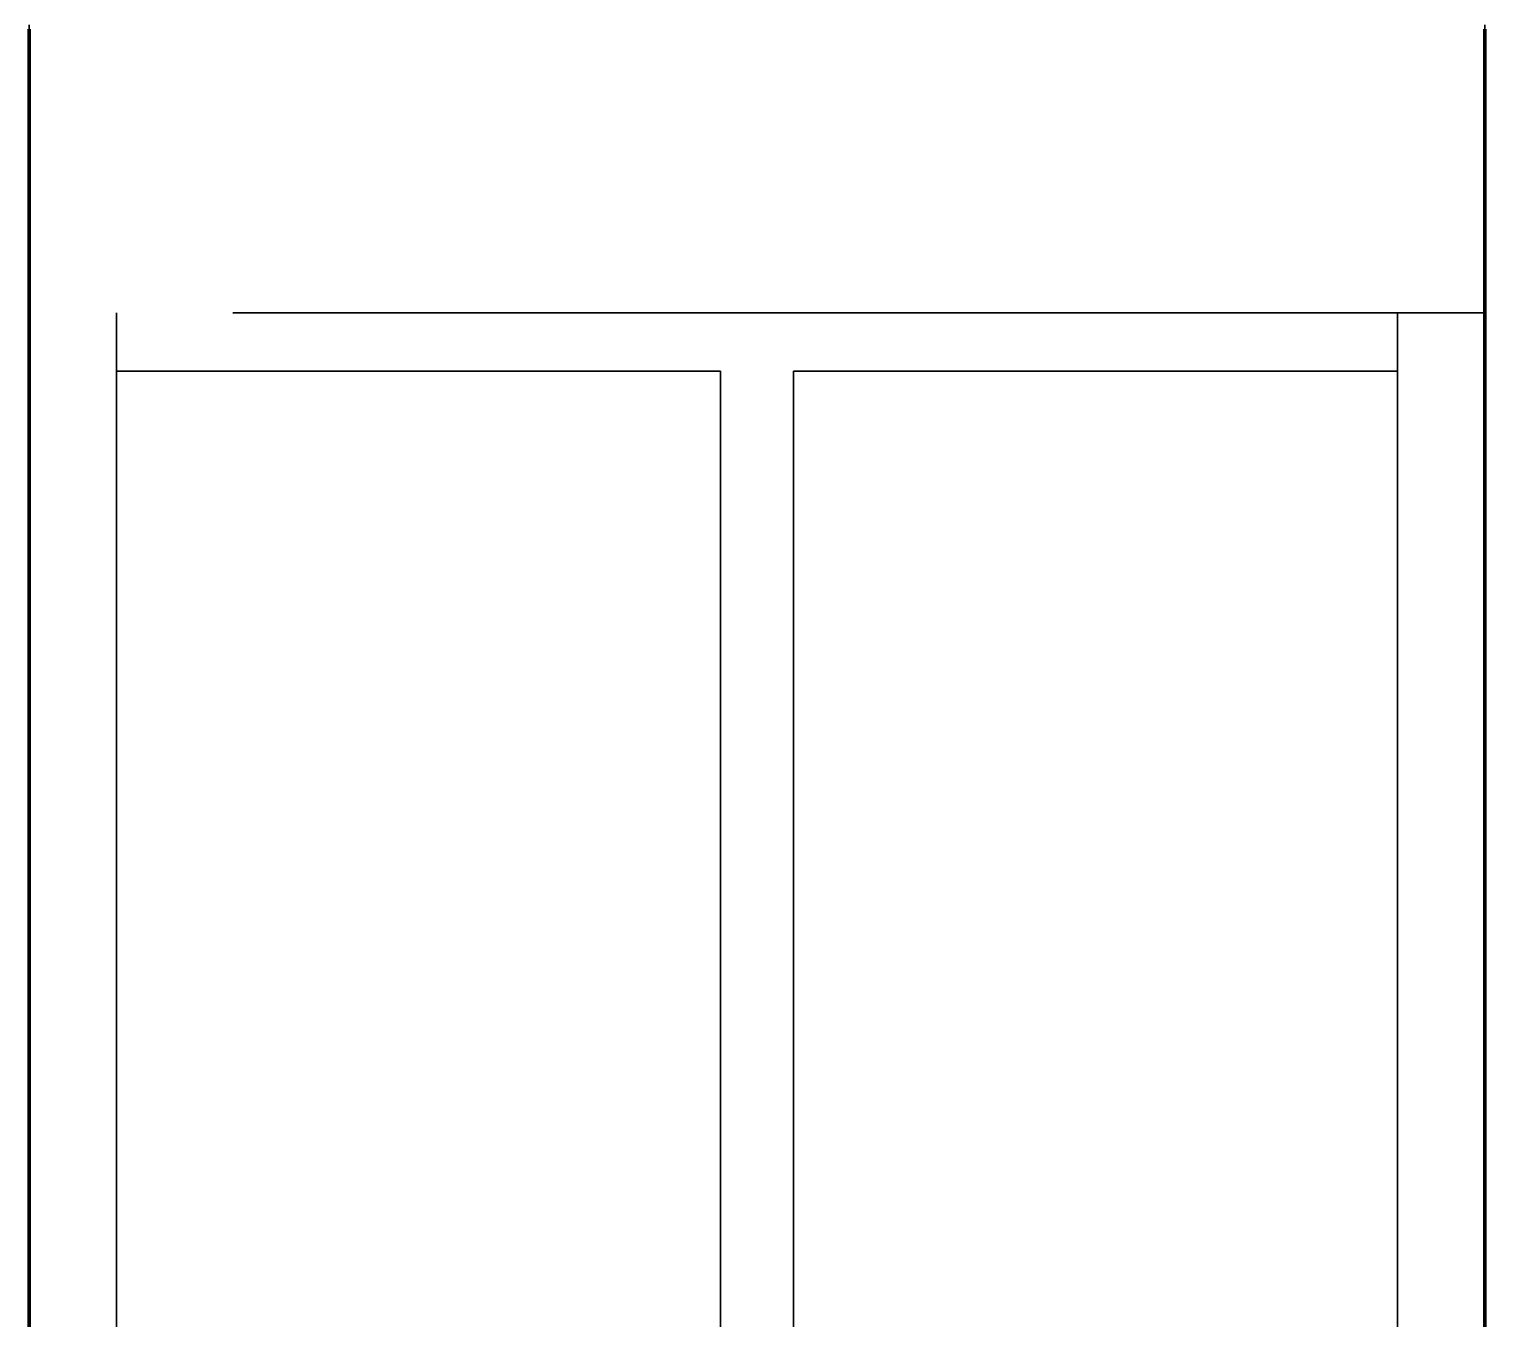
# Model space of a CAD drawing. Header units: millimetres. Extents: x 0 to 2208, y 0 to 420.
# Drawn here: x 67.88 to 72.88, y 83.08 to 87.51 of the extents above; entities that cross this region are included whole.
import ezdxf

# ---------------------------------------------------------------- set-up
doc = ezdxf.new("R2010")
doc.units = ezdxf.units.MM
doc.linetypes.add('IRAM-E-TRAZOS', pattern=[5, 4, -1])
doc.layers.add('01-VISIBLE', color=7, linetype='CONTINUOUS', lineweight=70)
doc.layers.add('02-OCULTA', color=4, linetype='IRAM-E-TRAZOS', lineweight=35)

msp = doc.modelspace()

# ---------------------------------------------------------------- linework, layer by layer
at = {"layer": '01-VISIBLE'}
for points in [[(67.8841, 83.0091), (67.8841, 83.0841), (67.8841, 83.1591), (67.8841, 83.2341), (67.8841, 83.3091), (67.8841, 83.3841), (67.8841, 83.4591), (67.8841, 83.5341), (67.8841, 83.6091), (67.8841, 83.6841), (67.8841, 83.7591), (67.8841, 83.8341), (67.8841, 83.9091), (67.8841, 83.9841), (67.8841, 84.0591), (67.8841, 84.1341), (67.8841, 84.2091), (67.8841, 84.2841), (67.8841, 84.3591), (67.8841, 84.4341), (67.8841, 84.5091), (67.8841, 84.5841), (67.8841, 84.6591), (67.8841, 84.7341), (67.8841, 84.8091), (67.8841, 84.8841), (67.8841, 84.9591), (67.8841, 85.0341), (67.8841, 85.1091), (67.8841, 85.1841), (67.8841, 85.2591), (67.8841, 85.3341), (67.8841, 85.4091), (67.8841, 85.4841), (67.8841, 85.5591), (67.8841, 85.6341), (67.8841, 85.7091), (67.8841, 85.7841), (67.8841, 85.8591), (67.8841, 85.9341), (67.8841, 86.0091), (67.8841, 86.0841), (67.8841, 86.1591), (67.8841, 86.2341), (67.8841, 86.3091), (67.8841, 86.3841), (67.8841, 86.4591), (67.8841, 86.5341), (67.8841, 86.6091), (67.8841, 86.6841), (67.8841, 86.7591), (67.8841, 86.8341), (67.8841, 86.9091), (67.8841, 86.9841), (67.8841, 87.0591), (67.8841, 87.1341), (67.8841, 87.2091), (67.8841, 87.2841), (67.8841, 87.3591), (67.8841, 87.4341), (67.8841, 87.5091)], [(72.8841, 83.0091), (72.8841, 83.0841), (72.8841, 83.1591), (72.8841, 83.2341), (72.8841, 83.3091), (72.8841, 83.3841), (72.8841, 83.4591), (72.8841, 83.5341), (72.8841, 83.6091), (72.8841, 83.6841), (72.8841, 83.7591), (72.8841, 83.8341), (72.8841, 83.9091), (72.8841, 83.9841), (72.8841, 84.0591), (72.8841, 84.1341), (72.8841, 84.2091), (72.8841, 84.2841), (72.8841, 84.3591), (72.8841, 84.4341), (72.8841, 84.5091), (72.8841, 84.5841), (72.8841, 84.6591), (72.8841, 84.7341), (72.8841, 84.8091), (72.8841, 84.8841), (72.8841, 84.9591), (72.8841, 85.0341), (72.8841, 85.1091), (72.8841, 85.1841), (72.8841, 85.2591), (72.8841, 85.3341), (72.8841, 85.4091), (72.8841, 85.4841), (72.8841, 85.5591), (72.8841, 85.6341), (72.8841, 85.7091), (72.8841, 85.7841), (72.8841, 85.8591), (72.8841, 85.9341), (72.8841, 86.0091), (72.8841, 86.0841), (72.8841, 86.1591), (72.8841, 86.2341), (72.8841, 86.3091), (72.8841, 86.3841), (72.8841, 86.4591), (72.8841, 86.5341), (72.8841, 86.6091), (72.8841, 86.6841), (72.8841, 86.7591), (72.8841, 86.8341), (72.8841, 86.9091), (72.8841, 86.9841), (72.8841, 87.0591), (72.8841, 87.1341), (72.8841, 87.2091), (72.8841, 87.2841), (72.8841, 87.3591), (72.8841, 87.4341), (72.8841, 87.5091)]]:
    msp.add_lwpolyline(points, dxfattribs=at)
at = {"layer": '02-OCULTA'}
for p, q in [((72.8841, 86.5341), (67.8841, 86.5341)), ((72.5841, 86.5341), (68.1841, 86.5341)), ((70.2591, 86.3341), (68.1841, 86.3341)), ((72.5841, 86.3341), (70.5091, 86.3341))]:
    msp.add_line(p, q, dxfattribs=at)
for points in [[(67.8841, 87.5234), (67.8841, 87.4732), (67.8841, 87.423), (67.8841, 87.3729), (67.8841, 87.3227), (67.8841, 87.2725), (67.8841, 87.2224), (67.8841, 87.1722), (67.8841, 87.122), (67.8841, 87.0719), (67.8841, 87.0217), (67.8841, 86.9715), (67.8841, 86.9214), (67.8841, 86.8712), (67.8841, 86.821), (67.8841, 86.7709), (67.8841, 86.7207), (67.8841, 86.6705), (67.8841, 86.6204), (67.8841, 86.5702), (67.8841, 86.52), (67.8841, 86.4698), (67.8841, 86.4197), (67.8841, 86.3695), (67.8841, 86.3193), (67.8841, 86.2692), (67.8841, 86.219), (67.8841, 86.1688), (67.8841, 86.1187), (67.8841, 86.0685), (67.8841, 86.0183), (67.8841, 85.9682), (67.8841, 85.918), (67.8841, 85.8678), (67.8841, 85.8177), (67.8841, 85.7675), (67.8841, 85.7173), (67.8841, 85.6672), (67.8841, 85.617), (67.8841, 85.5668), (67.8841, 85.5167), (67.8841, 85.4665), (67.8841, 85.4163), (67.8841, 85.3662), (67.8841, 85.316), (67.8841, 85.2658), (67.8841, 85.2157), (67.8841, 85.1655), (67.8841, 85.1153), (67.8841, 85.0652), (67.8841, 85.015), (67.8841, 84.9648), (67.8841, 84.9147), (67.8841, 84.8645), (67.8841, 84.8143), (67.8841, 84.7642), (67.8841, 84.714), (67.8841, 84.6638), (67.8841, 84.6137), (67.8841, 84.5635), (67.8841, 84.5133), (67.8841, 84.4632), (67.8841, 84.413), (67.8841, 84.3628), (67.8841, 84.3127), (67.8841, 84.2625), (67.8841, 84.2123), (67.8841, 84.1622), (67.8841, 84.112), (67.8841, 84.0618), (67.8841, 84.0117), (67.8841, 83.9615), (67.8841, 83.9113), (67.8841, 83.8612), (67.8841, 83.811), (67.8841, 83.7608), (67.8841, 83.7107), (67.8841, 83.6605), (67.8841, 83.6103), (67.8841, 83.5601), (67.8841, 83.51), (67.8841, 83.4598), (67.8841, 83.4096), (67.8841, 83.3595), (67.8841, 83.3093), (67.8841, 83.2591), (67.8841, 83.209), (67.8841, 83.1588), (67.8841, 83.1086), (67.8841, 83.0585)], [(72.8841, 87.5234), (72.8841, 87.4732), (72.8841, 87.423), (72.8841, 87.3729), (72.8841, 87.3227), (72.8841, 87.2725), (72.8841, 87.2224), (72.8841, 87.1722), (72.8841, 87.122), (72.8841, 87.0719), (72.8841, 87.0217), (72.8841, 86.9715), (72.8841, 86.9214), (72.8841, 86.8712), (72.8841, 86.821), (72.8841, 86.7709), (72.8841, 86.7207), (72.8841, 86.6705), (72.8841, 86.6204), (72.8841, 86.5702), (72.8841, 86.52), (72.8841, 86.4698), (72.8841, 86.4197), (72.8841, 86.3695), (72.8841, 86.3193), (72.8841, 86.2692), (72.8841, 86.219), (72.8841, 86.1688), (72.8841, 86.1187), (72.8841, 86.0685), (72.8841, 86.0183), (72.8841, 85.9682), (72.8841, 85.918), (72.8841, 85.8678), (72.8841, 85.8177), (72.8841, 85.7675), (72.8841, 85.7173), (72.8841, 85.6672), (72.8841, 85.617), (72.8841, 85.5668), (72.8841, 85.5167), (72.8841, 85.4665), (72.8841, 85.4163), (72.8841, 85.3662), (72.8841, 85.316), (72.8841, 85.2658), (72.8841, 85.2157), (72.8841, 85.1655), (72.8841, 85.1153), (72.8841, 85.0652), (72.8841, 85.015), (72.8841, 84.9648), (72.8841, 84.9147), (72.8841, 84.8645), (72.8841, 84.8143), (72.8841, 84.7642), (72.8841, 84.714), (72.8841, 84.6638), (72.8841, 84.6137), (72.8841, 84.5635), (72.8841, 84.5133), (72.8841, 84.4632), (72.8841, 84.413), (72.8841, 84.3628), (72.8841, 84.3127), (72.8841, 84.2625), (72.8841, 84.2123), (72.8841, 84.1622), (72.8841, 84.112), (72.8841, 84.0618), (72.8841, 84.0117), (72.8841, 83.9615), (72.8841, 83.9113), (72.8841, 83.8612), (72.8841, 83.811), (72.8841, 83.7608), (72.8841, 83.7107), (72.8841, 83.6605), (72.8841, 83.6103), (72.8841, 83.5601), (72.8841, 83.51), (72.8841, 83.4598), (72.8841, 83.4096), (72.8841, 83.3595), (72.8841, 83.3093), (72.8841, 83.2591), (72.8841, 83.209), (72.8841, 83.1588), (72.8841, 83.1086), (72.8841, 83.0585)], [(67.8841, 83.0781), (67.8841, 83.1321), (67.8841, 83.1861), (67.8841, 83.2401), (67.8841, 83.2941), (67.8841, 83.3481), (67.8841, 83.4021), (67.8841, 83.4561), (67.8841, 83.5101), (67.8841, 83.5641), (67.8841, 83.6181), (67.8841, 83.6721), (67.8841, 83.7261), (67.8841, 83.7801), (67.8841, 83.8341), (67.8841, 83.8881), (67.8841, 83.9421), (67.8841, 83.9961), (67.8841, 84.0501), (67.8841, 84.1041), (67.8841, 84.1581), (67.8841, 84.2121), (67.8841, 84.2661), (67.8841, 84.3201), (67.8841, 84.3741), (67.8841, 84.4281), (67.8841, 84.4821), (67.8841, 84.5361), (67.8841, 84.5901), (67.8841, 84.6441), (67.8841, 84.6981), (67.8841, 84.7521), (67.8841, 84.8061), (67.8841, 84.8601), (67.8841, 84.9141), (67.8841, 84.9681), (67.8841, 85.0221), (67.8841, 85.0761), (67.8841, 85.1301), (67.8841, 85.1841), (67.8841, 85.2381), (67.8841, 85.2921), (67.8841, 85.3461), (67.8841, 85.4001), (67.8841, 85.4541), (67.8841, 85.5081), (67.8841, 85.5621), (67.8841, 85.6161), (67.8841, 85.6701), (67.8841, 85.7241), (67.8841, 85.7781), (67.8841, 85.8321), (67.8841, 85.8861), (67.8841, 85.9401), (67.8841, 85.9941), (67.8841, 86.0481), (67.8841, 86.1021), (67.8841, 86.1561), (67.8841, 86.2101), (67.8841, 86.2641), (67.8841, 86.3181), (67.8841, 86.3721), (67.8841, 86.4261), (67.8841, 86.4801), (67.8841, 86.5341)], [(67.8841, 86.5341), (67.8841, 86.4838), (67.8841, 86.4336), (67.8841, 86.3834), (67.8841, 86.3331), (67.8841, 86.2829), (67.8841, 86.2327), (67.8841, 86.1824), (67.8841, 86.1322), (67.8841, 86.082), (67.8841, 86.0317), (67.8841, 85.9815), (67.8841, 85.9313), (67.8841, 85.881), (67.8841, 85.8308), (67.8841, 85.7806), (67.8841, 85.7303), (67.8841, 85.6801), (67.8841, 85.6299), (67.8841, 85.5796), (67.8841, 85.5294), (67.8841, 85.4792), (67.8841, 85.4289), (67.8841, 85.3787), (67.8841, 85.3285), (67.8841, 85.2782), (67.8841, 85.228), (67.8841, 85.1778), (67.8841, 85.1276), (67.8841, 85.0773), (67.8841, 85.0271), (67.8841, 84.9769), (67.8841, 84.9266), (67.8841, 84.8764), (67.8841, 84.8262), (67.8841, 84.7759), (67.8841, 84.7257), (67.8841, 84.6755), (67.8841, 84.6252), (67.8841, 84.575), (67.8841, 84.5248), (67.8841, 84.4745), (67.8841, 84.4243), (67.8841, 84.3741), (67.8841, 84.3238), (67.8841, 84.2736), (67.8841, 84.2234), (67.8841, 84.1731), (67.8841, 84.1229), (67.8841, 84.0727), (67.8841, 84.0224), (67.8841, 83.9722), (67.8841, 83.922), (67.8841, 83.8717), (67.8841, 83.8215), (67.8841, 83.7713), (67.8841, 83.721), (67.8841, 83.6708), (67.8841, 83.6206), (67.8841, 83.5703), (67.8841, 83.5201), (67.8841, 83.4699), (67.8841, 83.4196), (67.8841, 83.3694), (67.8841, 83.3192), (67.8841, 83.2689), (67.8841, 83.2187), (67.8841, 83.1685), (67.8841, 83.1182), (67.8841, 83.068)], [(68.1841, 83.0781), (68.1841, 83.1321), (68.1841, 83.1861), (68.1841, 83.2401), (68.1841, 83.2941), (68.1841, 83.3481), (68.1841, 83.4021), (68.1841, 83.4561), (68.1841, 83.5101), (68.1841, 83.5641), (68.1841, 83.6181), (68.1841, 83.6721), (68.1841, 83.7261), (68.1841, 83.7801), (68.1841, 83.8341), (68.1841, 83.8881), (68.1841, 83.9421), (68.1841, 83.9961), (68.1841, 84.0501), (68.1841, 84.1041), (68.1841, 84.1581), (68.1841, 84.2121), (68.1841, 84.2661), (68.1841, 84.3201), (68.1841, 84.3741), (68.1841, 84.4281), (68.1841, 84.4821), (68.1841, 84.5361), (68.1841, 84.5901), (68.1841, 84.6441), (68.1841, 84.6981), (68.1841, 84.7521), (68.1841, 84.8061), (68.1841, 84.8601), (68.1841, 84.9141), (68.1841, 84.9681), (68.1841, 85.0221), (68.1841, 85.0761), (68.1841, 85.1301), (68.1841, 85.1841), (68.1841, 85.2381), (68.1841, 85.2921), (68.1841, 85.3461), (68.1841, 85.4001), (68.1841, 85.4541), (68.1841, 85.5081), (68.1841, 85.5621), (68.1841, 85.6161), (68.1841, 85.6701), (68.1841, 85.7241), (68.1841, 85.7781), (68.1841, 85.8321), (68.1841, 85.8861), (68.1841, 85.9401), (68.1841, 85.9941), (68.1841, 86.0481), (68.1841, 86.1021), (68.1841, 86.1561), (68.1841, 86.2101), (68.1841, 86.2641), (68.1841, 86.3181), (68.1841, 86.3721), (68.1841, 86.4261), (68.1841, 86.4801), (68.1841, 86.5341)], [(68.1841, 86.5341), (68.1841, 86.4838), (68.1841, 86.4336), (68.1841, 86.3834), (68.1841, 86.3331), (68.1841, 86.2829), (68.1841, 86.2327), (68.1841, 86.1824), (68.1841, 86.1322), (68.1841, 86.082), (68.1841, 86.0317), (68.1841, 85.9815), (68.1841, 85.9313), (68.1841, 85.881), (68.1841, 85.8308), (68.1841, 85.7806), (68.1841, 85.7303), (68.1841, 85.6801), (68.1841, 85.6299), (68.1841, 85.5796), (68.1841, 85.5294), (68.1841, 85.4792), (68.1841, 85.4289), (68.1841, 85.3787), (68.1841, 85.3285), (68.1841, 85.2782), (68.1841, 85.228), (68.1841, 85.1778), (68.1841, 85.1276), (68.1841, 85.0773), (68.1841, 85.0271), (68.1841, 84.9769), (68.1841, 84.9266), (68.1841, 84.8764), (68.1841, 84.8262), (68.1841, 84.7759), (68.1841, 84.7257), (68.1841, 84.6755), (68.1841, 84.6252), (68.1841, 84.575), (68.1841, 84.5248), (68.1841, 84.4745), (68.1841, 84.4243), (68.1841, 84.3741), (68.1841, 84.3238), (68.1841, 84.2736), (68.1841, 84.2234), (68.1841, 84.1731), (68.1841, 84.1229), (68.1841, 84.0727), (68.1841, 84.0224), (68.1841, 83.9722), (68.1841, 83.922), (68.1841, 83.8717), (68.1841, 83.8215), (68.1841, 83.7713), (68.1841, 83.721), (68.1841, 83.6708), (68.1841, 83.6206), (68.1841, 83.5703), (68.1841, 83.5201), (68.1841, 83.4699), (68.1841, 83.4196), (68.1841, 83.3694), (68.1841, 83.3192), (68.1841, 83.2689), (68.1841, 83.2187), (68.1841, 83.1685), (68.1841, 83.1182), (68.1841, 83.068)], [(72.5841, 83.0781), (72.5841, 83.1321), (72.5841, 83.1861), (72.5841, 83.2401), (72.5841, 83.2941), (72.5841, 83.3481), (72.5841, 83.4021), (72.5841, 83.4561), (72.5841, 83.5101), (72.5841, 83.5641), (72.5841, 83.6181), (72.5841, 83.6721), (72.5841, 83.7261), (72.5841, 83.7801), (72.5841, 83.8341), (72.5841, 83.8881), (72.5841, 83.9421), (72.5841, 83.9961), (72.5841, 84.0501), (72.5841, 84.1041), (72.5841, 84.1581), (72.5841, 84.2121), (72.5841, 84.2661), (72.5841, 84.3201), (72.5841, 84.3741), (72.5841, 84.4281), (72.5841, 84.4821), (72.5841, 84.5361), (72.5841, 84.5901), (72.5841, 84.6441), (72.5841, 84.6981), (72.5841, 84.7521), (72.5841, 84.8061), (72.5841, 84.8601), (72.5841, 84.9141), (72.5841, 84.9681), (72.5841, 85.0221), (72.5841, 85.0761), (72.5841, 85.1301), (72.5841, 85.1841), (72.5841, 85.2381), (72.5841, 85.2921), (72.5841, 85.3461), (72.5841, 85.4001), (72.5841, 85.4541), (72.5841, 85.5081), (72.5841, 85.5621), (72.5841, 85.6161), (72.5841, 85.6701), (72.5841, 85.7241), (72.5841, 85.7781), (72.5841, 85.8321), (72.5841, 85.8861), (72.5841, 85.9401), (72.5841, 85.9941), (72.5841, 86.0481), (72.5841, 86.1021), (72.5841, 86.1561), (72.5841, 86.2101), (72.5841, 86.2641), (72.5841, 86.3181), (72.5841, 86.3721), (72.5841, 86.4261), (72.5841, 86.4801), (72.5841, 86.5341)], [(72.5841, 86.5341), (72.5841, 86.4838), (72.5841, 86.4336), (72.5841, 86.3834), (72.5841, 86.3331), (72.5841, 86.2829), (72.5841, 86.2327), (72.5841, 86.1824), (72.5841, 86.1322), (72.5841, 86.082), (72.5841, 86.0317), (72.5841, 85.9815), (72.5841, 85.9313), (72.5841, 85.881), (72.5841, 85.8308), (72.5841, 85.7806), (72.5841, 85.7303), (72.5841, 85.6801), (72.5841, 85.6299), (72.5841, 85.5796), (72.5841, 85.5294), (72.5841, 85.4792), (72.5841, 85.4289), (72.5841, 85.3787), (72.5841, 85.3285), (72.5841, 85.2782), (72.5841, 85.228), (72.5841, 85.1778), (72.5841, 85.1276), (72.5841, 85.0773), (72.5841, 85.0271), (72.5841, 84.9769), (72.5841, 84.9266), (72.5841, 84.8764), (72.5841, 84.8262), (72.5841, 84.7759), (72.5841, 84.7257), (72.5841, 84.6755), (72.5841, 84.6252), (72.5841, 84.575), (72.5841, 84.5248), (72.5841, 84.4745), (72.5841, 84.4243), (72.5841, 84.3741), (72.5841, 84.3238), (72.5841, 84.2736), (72.5841, 84.2234), (72.5841, 84.1731), (72.5841, 84.1229), (72.5841, 84.0727), (72.5841, 84.0224), (72.5841, 83.9722), (72.5841, 83.922), (72.5841, 83.8717), (72.5841, 83.8215), (72.5841, 83.7713), (72.5841, 83.721), (72.5841, 83.6708), (72.5841, 83.6206), (72.5841, 83.5703), (72.5841, 83.5201), (72.5841, 83.4699), (72.5841, 83.4196), (72.5841, 83.3694), (72.5841, 83.3192), (72.5841, 83.2689), (72.5841, 83.2187), (72.5841, 83.1685), (72.5841, 83.1182), (72.5841, 83.068)], [(72.8841, 83.0781), (72.8841, 83.1321), (72.8841, 83.1861), (72.8841, 83.2401), (72.8841, 83.2941), (72.8841, 83.3481), (72.8841, 83.4021), (72.8841, 83.4561), (72.8841, 83.5101), (72.8841, 83.5641), (72.8841, 83.6181), (72.8841, 83.6721), (72.8841, 83.7261), (72.8841, 83.7801), (72.8841, 83.8341), (72.8841, 83.8881), (72.8841, 83.9421), (72.8841, 83.9961), (72.8841, 84.0501), (72.8841, 84.1041), (72.8841, 84.1581), (72.8841, 84.2121), (72.8841, 84.2661), (72.8841, 84.3201), (72.8841, 84.3741), (72.8841, 84.4281), (72.8841, 84.4821), (72.8841, 84.5361), (72.8841, 84.5901), (72.8841, 84.6441), (72.8841, 84.6981), (72.8841, 84.7521), (72.8841, 84.8061), (72.8841, 84.8601), (72.8841, 84.9141), (72.8841, 84.9681), (72.8841, 85.0221), (72.8841, 85.0761), (72.8841, 85.1301), (72.8841, 85.1841), (72.8841, 85.2381), (72.8841, 85.2921), (72.8841, 85.3461), (72.8841, 85.4001), (72.8841, 85.4541), (72.8841, 85.5081), (72.8841, 85.5621), (72.8841, 85.6161), (72.8841, 85.6701), (72.8841, 85.7241), (72.8841, 85.7781), (72.8841, 85.8321), (72.8841, 85.8861), (72.8841, 85.9401), (72.8841, 85.9941), (72.8841, 86.0481), (72.8841, 86.1021), (72.8841, 86.1561), (72.8841, 86.2101), (72.8841, 86.2641), (72.8841, 86.3181), (72.8841, 86.3721), (72.8841, 86.4261), (72.8841, 86.4801), (72.8841, 86.5341)], [(72.8841, 86.5341), (72.8841, 86.4838), (72.8841, 86.4336), (72.8841, 86.3834), (72.8841, 86.3331), (72.8841, 86.2829), (72.8841, 86.2327), (72.8841, 86.1824), (72.8841, 86.1322), (72.8841, 86.082), (72.8841, 86.0317), (72.8841, 85.9815), (72.8841, 85.9313), (72.8841, 85.881), (72.8841, 85.8308), (72.8841, 85.7806), (72.8841, 85.7303), (72.8841, 85.6801), (72.8841, 85.6299), (72.8841, 85.5796), (72.8841, 85.5294), (72.8841, 85.4792), (72.8841, 85.4289), (72.8841, 85.3787), (72.8841, 85.3285), (72.8841, 85.2782), (72.8841, 85.228), (72.8841, 85.1778), (72.8841, 85.1276), (72.8841, 85.0773), (72.8841, 85.0271), (72.8841, 84.9769), (72.8841, 84.9266), (72.8841, 84.8764), (72.8841, 84.8262), (72.8841, 84.7759), (72.8841, 84.7257), (72.8841, 84.6755), (72.8841, 84.6252), (72.8841, 84.575), (72.8841, 84.5248), (72.8841, 84.4745), (72.8841, 84.4243), (72.8841, 84.3741), (72.8841, 84.3238), (72.8841, 84.2736), (72.8841, 84.2234), (72.8841, 84.1731), (72.8841, 84.1229), (72.8841, 84.0727), (72.8841, 84.0224), (72.8841, 83.9722), (72.8841, 83.922), (72.8841, 83.8717), (72.8841, 83.8215), (72.8841, 83.7713), (72.8841, 83.721), (72.8841, 83.6708), (72.8841, 83.6206), (72.8841, 83.5703), (72.8841, 83.5201), (72.8841, 83.4699), (72.8841, 83.4196), (72.8841, 83.3694), (72.8841, 83.3192), (72.8841, 83.2689), (72.8841, 83.2187), (72.8841, 83.1685), (72.8841, 83.1182), (72.8841, 83.068)], [(68.1841, 83.0481), (68.1841, 83.1011), (68.1841, 83.1541), (68.1841, 83.2071), (68.1841, 83.2601), (68.1841, 83.3131), (68.1841, 83.3661), (68.1841, 83.4191), (68.1841, 83.4721), (68.1841, 83.5251), (68.1841, 83.5781), (68.1841, 83.6311), (68.1841, 83.6841), (68.1841, 83.7371), (68.1841, 83.7901), (68.1841, 83.8431), (68.1841, 83.8961), (68.1841, 83.9491), (68.1841, 84.0021), (68.1841, 84.0551), (68.1841, 84.1081), (68.1841, 84.1611), (68.1841, 84.2141), (68.1841, 84.2671), (68.1841, 84.3201), (68.1841, 84.3731), (68.1841, 84.4261), (68.1841, 84.4791), (68.1841, 84.5321), (68.1841, 84.5851), (68.1841, 84.6381), (68.1841, 84.6911), (68.1841, 84.7441), (68.1841, 84.7971), (68.1841, 84.8501), (68.1841, 84.9031), (68.1841, 84.9561), (68.1841, 85.0091), (68.1841, 85.0621), (68.1841, 85.1151), (68.1841, 85.1681), (68.1841, 85.2211), (68.1841, 85.2741), (68.1841, 85.3271), (68.1841, 85.3801), (68.1841, 85.4331), (68.1841, 85.4861), (68.1841, 85.5391), (68.1841, 85.5921), (68.1841, 85.6451), (68.1841, 85.6981), (68.1841, 85.7511), (68.1841, 85.8041), (68.1841, 85.8571), (68.1841, 85.9101), (68.1841, 85.9631), (68.1841, 86.0161), (68.1841, 86.0691), (68.1841, 86.1221), (68.1841, 86.1751), (68.1841, 86.2281), (68.1841, 86.2811), (68.1841, 86.3341)], [(68.1841, 86.3341), (68.1841, 86.2838), (68.1841, 86.2336), (68.1841, 86.1834), (68.1841, 86.1331), (68.1841, 86.0829), (68.1841, 86.0326), (68.1841, 85.9824), (68.1841, 85.9322), (68.1841, 85.8819), (68.1841, 85.8317), (68.1841, 85.7815), (68.1841, 85.7312), (68.1841, 85.681), (68.1841, 85.6307), (68.1841, 85.5805), (68.1841, 85.5303), (68.1841, 85.48), (68.1841, 85.4298), (68.1841, 85.3796), (68.1841, 85.3293), (68.1841, 85.2791), (68.1841, 85.2288), (68.1841, 85.1786), (68.1841, 85.1284), (68.1841, 85.0781), (68.1841, 85.0279), (68.1841, 84.9777), (68.1841, 84.9274), (68.1841, 84.8772), (68.1841, 84.827), (68.1841, 84.7767), (68.1841, 84.7265), (68.1841, 84.6762), (68.1841, 84.626), (68.1841, 84.5758), (68.1841, 84.5255), (68.1841, 84.4753), (68.1841, 84.4251), (68.1841, 84.3748), (68.1841, 84.3246), (68.1841, 84.2743), (68.1841, 84.2241), (68.1841, 84.1739), (68.1841, 84.1236), (68.1841, 84.0734), (68.1841, 84.0232), (68.1841, 83.9729), (68.1841, 83.9227), (68.1841, 83.8725), (68.1841, 83.8222), (68.1841, 83.772), (68.1841, 83.7217), (68.1841, 83.6715), (68.1841, 83.6213), (68.1841, 83.571), (68.1841, 83.5208), (68.1841, 83.4706), (68.1841, 83.4203), (68.1841, 83.3701), (68.1841, 83.3198), (68.1841, 83.2696), (68.1841, 83.2194), (68.1841, 83.1691), (68.1841, 83.1189), (68.1841, 83.0687)], [(70.2591, 83.0481), (70.2591, 83.1011), (70.2591, 83.1541), (70.2591, 83.2071), (70.2591, 83.2601), (70.2591, 83.3131), (70.2591, 83.3661), (70.2591, 83.4191), (70.2591, 83.4721), (70.2591, 83.5251), (70.2591, 83.5781), (70.2591, 83.6311), (70.2591, 83.6841), (70.2591, 83.7371), (70.2591, 83.7901), (70.2591, 83.8431), (70.2591, 83.8961), (70.2591, 83.9491), (70.2591, 84.0021), (70.2591, 84.0551), (70.2591, 84.1081), (70.2591, 84.1611), (70.2591, 84.2141), (70.2591, 84.2671), (70.2591, 84.3201), (70.2591, 84.3731), (70.2591, 84.4261), (70.2591, 84.4791), (70.2591, 84.5321), (70.2591, 84.5851), (70.2591, 84.6381), (70.2591, 84.6911), (70.2591, 84.7441), (70.2591, 84.7971), (70.2591, 84.8501), (70.2591, 84.9031), (70.2591, 84.9561), (70.2591, 85.0091), (70.2591, 85.0621), (70.2591, 85.1151), (70.2591, 85.1681), (70.2591, 85.2211), (70.2591, 85.2741), (70.2591, 85.3271), (70.2591, 85.3801), (70.2591, 85.4331), (70.2591, 85.4861), (70.2591, 85.5391), (70.2591, 85.5921), (70.2591, 85.6451), (70.2591, 85.6981), (70.2591, 85.7511), (70.2591, 85.8041), (70.2591, 85.8571), (70.2591, 85.9101), (70.2591, 85.9631), (70.2591, 86.0161), (70.2591, 86.0691), (70.2591, 86.1221), (70.2591, 86.1751), (70.2591, 86.2281), (70.2591, 86.2811), (70.2591, 86.3341)], [(70.2591, 86.3341), (70.2591, 86.2838), (70.2591, 86.2336), (70.2591, 86.1834), (70.2591, 86.1331), (70.2591, 86.0829), (70.2591, 86.0326), (70.2591, 85.9824), (70.2591, 85.9322), (70.2591, 85.8819), (70.2591, 85.8317), (70.2591, 85.7815), (70.2591, 85.7312), (70.2591, 85.681), (70.2591, 85.6307), (70.2591, 85.5805), (70.2591, 85.5303), (70.2591, 85.48), (70.2591, 85.4298), (70.2591, 85.3796), (70.2591, 85.3293), (70.2591, 85.2791), (70.2591, 85.2288), (70.2591, 85.1786), (70.2591, 85.1284), (70.2591, 85.0781), (70.2591, 85.0279), (70.2591, 84.9777), (70.2591, 84.9274), (70.2591, 84.8772), (70.2591, 84.827), (70.2591, 84.7767), (70.2591, 84.7265), (70.2591, 84.6762), (70.2591, 84.626), (70.2591, 84.5758), (70.2591, 84.5255), (70.2591, 84.4753), (70.2591, 84.4251), (70.2591, 84.3748), (70.2591, 84.3246), (70.2591, 84.2743), (70.2591, 84.2241), (70.2591, 84.1739), (70.2591, 84.1236), (70.2591, 84.0734), (70.2591, 84.0232), (70.2591, 83.9729), (70.2591, 83.9227), (70.2591, 83.8725), (70.2591, 83.8222), (70.2591, 83.772), (70.2591, 83.7217), (70.2591, 83.6715), (70.2591, 83.6213), (70.2591, 83.571), (70.2591, 83.5208), (70.2591, 83.4706), (70.2591, 83.4203), (70.2591, 83.3701), (70.2591, 83.3198), (70.2591, 83.2696), (70.2591, 83.2194), (70.2591, 83.1691), (70.2591, 83.1189), (70.2591, 83.0687)], [(70.5091, 83.0481), (70.5091, 83.1011), (70.5091, 83.1541), (70.5091, 83.2071), (70.5091, 83.2601), (70.5091, 83.3131), (70.5091, 83.3661), (70.5091, 83.4191), (70.5091, 83.4721), (70.5091, 83.5251), (70.5091, 83.5781), (70.5091, 83.6311), (70.5091, 83.6841), (70.5091, 83.7371), (70.5091, 83.7901), (70.5091, 83.8431), (70.5091, 83.8961), (70.5091, 83.9491), (70.5091, 84.0021), (70.5091, 84.0551), (70.5091, 84.1081), (70.5091, 84.1611), (70.5091, 84.2141), (70.5091, 84.2671), (70.5091, 84.3201), (70.5091, 84.3731), (70.5091, 84.4261), (70.5091, 84.4791), (70.5091, 84.5321), (70.5091, 84.5851), (70.5091, 84.6381), (70.5091, 84.6911), (70.5091, 84.7441), (70.5091, 84.7971), (70.5091, 84.8501), (70.5091, 84.9031), (70.5091, 84.9561), (70.5091, 85.0091), (70.5091, 85.0621), (70.5091, 85.1151), (70.5091, 85.1681), (70.5091, 85.2211), (70.5091, 85.2741), (70.5091, 85.3271), (70.5091, 85.3801), (70.5091, 85.4331), (70.5091, 85.4861), (70.5091, 85.5391), (70.5091, 85.5921), (70.5091, 85.6451), (70.5091, 85.6981), (70.5091, 85.7511), (70.5091, 85.8041), (70.5091, 85.8571), (70.5091, 85.9101), (70.5091, 85.9631), (70.5091, 86.0161), (70.5091, 86.0691), (70.5091, 86.1221), (70.5091, 86.1751), (70.5091, 86.2281), (70.5091, 86.2811), (70.5091, 86.3341)], [(70.5091, 86.3341), (70.5091, 86.2838), (70.5091, 86.2336), (70.5091, 86.1834), (70.5091, 86.1331), (70.5091, 86.0829), (70.5091, 86.0326), (70.5091, 85.9824), (70.5091, 85.9322), (70.5091, 85.8819), (70.5091, 85.8317), (70.5091, 85.7815), (70.5091, 85.7312), (70.5091, 85.681), (70.5091, 85.6307), (70.5091, 85.5805), (70.5091, 85.5303), (70.5091, 85.48), (70.5091, 85.4298), (70.5091, 85.3796), (70.5091, 85.3293), (70.5091, 85.2791), (70.5091, 85.2288), (70.5091, 85.1786), (70.5091, 85.1284), (70.5091, 85.0781), (70.5091, 85.0279), (70.5091, 84.9777), (70.5091, 84.9274), (70.5091, 84.8772), (70.5091, 84.827), (70.5091, 84.7767), (70.5091, 84.7265), (70.5091, 84.6762), (70.5091, 84.626), (70.5091, 84.5758), (70.5091, 84.5255), (70.5091, 84.4753), (70.5091, 84.4251), (70.5091, 84.3748), (70.5091, 84.3246), (70.5091, 84.2743), (70.5091, 84.2241), (70.5091, 84.1739), (70.5091, 84.1236), (70.5091, 84.0734), (70.5091, 84.0232), (70.5091, 83.9729), (70.5091, 83.9227), (70.5091, 83.8725), (70.5091, 83.8222), (70.5091, 83.772), (70.5091, 83.7217), (70.5091, 83.6715), (70.5091, 83.6213), (70.5091, 83.571), (70.5091, 83.5208), (70.5091, 83.4706), (70.5091, 83.4203), (70.5091, 83.3701), (70.5091, 83.3198), (70.5091, 83.2696), (70.5091, 83.2194), (70.5091, 83.1691), (70.5091, 83.1189), (70.5091, 83.0687)], [(72.5841, 83.0481), (72.5841, 83.1011), (72.5841, 83.1541), (72.5841, 83.2071), (72.5841, 83.2601), (72.5841, 83.3131), (72.5841, 83.3661), (72.5841, 83.4191), (72.5841, 83.4721), (72.5841, 83.5251), (72.5841, 83.5781), (72.5841, 83.6311), (72.5841, 83.6841), (72.5841, 83.7371), (72.5841, 83.7901), (72.5841, 83.8431), (72.5841, 83.8961), (72.5841, 83.9491), (72.5841, 84.0021), (72.5841, 84.0551), (72.5841, 84.1081), (72.5841, 84.1611), (72.5841, 84.2141), (72.5841, 84.2671), (72.5841, 84.3201), (72.5841, 84.3731), (72.5841, 84.4261), (72.5841, 84.4791), (72.5841, 84.5321), (72.5841, 84.5851), (72.5841, 84.6381), (72.5841, 84.6911), (72.5841, 84.7441), (72.5841, 84.7971), (72.5841, 84.8501), (72.5841, 84.9031), (72.5841, 84.9561), (72.5841, 85.0091), (72.5841, 85.0621), (72.5841, 85.1151), (72.5841, 85.1681), (72.5841, 85.2211), (72.5841, 85.2741), (72.5841, 85.3271), (72.5841, 85.3801), (72.5841, 85.4331), (72.5841, 85.4861), (72.5841, 85.5391), (72.5841, 85.5921), (72.5841, 85.6451), (72.5841, 85.6981), (72.5841, 85.7511), (72.5841, 85.8041), (72.5841, 85.8571), (72.5841, 85.9101), (72.5841, 85.9631), (72.5841, 86.0161), (72.5841, 86.0691), (72.5841, 86.1221), (72.5841, 86.1751), (72.5841, 86.2281), (72.5841, 86.2811), (72.5841, 86.3341)], [(72.5841, 86.3341), (72.5841, 86.2838), (72.5841, 86.2336), (72.5841, 86.1834), (72.5841, 86.1331), (72.5841, 86.0829), (72.5841, 86.0326), (72.5841, 85.9824), (72.5841, 85.9322), (72.5841, 85.8819), (72.5841, 85.8317), (72.5841, 85.7815), (72.5841, 85.7312), (72.5841, 85.681), (72.5841, 85.6307), (72.5841, 85.5805), (72.5841, 85.5303), (72.5841, 85.48), (72.5841, 85.4298), (72.5841, 85.3796), (72.5841, 85.3293), (72.5841, 85.2791), (72.5841, 85.2288), (72.5841, 85.1786), (72.5841, 85.1284), (72.5841, 85.0781), (72.5841, 85.0279), (72.5841, 84.9777), (72.5841, 84.9274), (72.5841, 84.8772), (72.5841, 84.827), (72.5841, 84.7767), (72.5841, 84.7265), (72.5841, 84.6762), (72.5841, 84.626), (72.5841, 84.5758), (72.5841, 84.5255), (72.5841, 84.4753), (72.5841, 84.4251), (72.5841, 84.3748), (72.5841, 84.3246), (72.5841, 84.2743), (72.5841, 84.2241), (72.5841, 84.1739), (72.5841, 84.1236), (72.5841, 84.0734), (72.5841, 84.0232), (72.5841, 83.9729), (72.5841, 83.9227), (72.5841, 83.8725), (72.5841, 83.8222), (72.5841, 83.772), (72.5841, 83.7217), (72.5841, 83.6715), (72.5841, 83.6213), (72.5841, 83.571), (72.5841, 83.5208), (72.5841, 83.4706), (72.5841, 83.4203), (72.5841, 83.3701), (72.5841, 83.3198), (72.5841, 83.2696), (72.5841, 83.2194), (72.5841, 83.1691), (72.5841, 83.1189), (72.5841, 83.0687)]]:
    msp.add_lwpolyline(points, dxfattribs=at)

doc.saveas('drawing.dxf')
